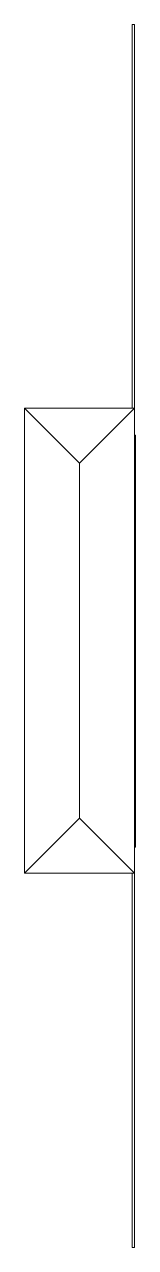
# Model space of a CAD drawing. Header units: inches. Extents: x 473 to 755, y -895 to 2213.
import ezdxf

# ---------------------------------------------------------------- set-up
doc = ezdxf.new("R2010")
doc.units = ezdxf.units.IN
doc.header["$MEASUREMENT"] = 0
for name, color, linetype, lineweight in [('A-GLAZ-CWMG', 51, 'Continuous', 9), ('A-ROOF', 132, 'Continuous', 15), ('A-WALL', 113, 'Continuous', 15)]:
    doc.layers.add(name, color=color, linetype=linetype, lineweight=lineweight)

# ---------------------------------------------------------------- blocks, each defined once
blk = doc.blocks.new('Rectangular Mullion - 4 1_2_ x 2_ Rectangular_CE_-5156670-ROOF')
at = {"layer": 'A-GLAZ-CWMG'}
for p, q in [((752.6, 222.4), (754.8, 222.4)), ((754.8, 222.4), (754.8, 124.4)), ((754.8, 124.4), (752.6, 124.4))]:
    blk.add_line(p, q, dxfattribs=at)
blk = doc.blocks.new('Rectangular Mullion - 4 1_2_ x 2_ Rectangular_CE_-5156654-ROOF')
at = {"layer": 'A-GLAZ-CWMG'}
for p, q in [((-2, -2.25), (-2, 0)), ((0, -2.25), (-2, -2.25)), ((0, 0), (0, -2.25))]:
    blk.add_line(p, q, dxfattribs=at)
blk = doc.blocks.new('Rectangular Mullion - 4 1_2_ x 2_ Rectangular_CE_-5139835-ROOF')
at = {"layer": 'A-GLAZ-CWMG'}
for p, q in [((-2, 0), (-2, -2.25)), ((-2, -2.25), (0, -2.25)), ((0, -2.25), (0, 0))]:
    blk.add_line(p, q, dxfattribs=at)
blk = doc.blocks.new('Rectangular Mullion - 4 1_2_ x 2_ Rectangular_CE_-5140335-ROOF')
at = {"layer": 'A-GLAZ-CWMG'}
for p, q in [((752.6, 364.4), (754.8, 364.4)), ((754.8, 364.4), (754.8, 224.4)), ((754.8, 224.4), (752.6, 224.4))]:
    blk.add_line(p, q, dxfattribs=at)
blk = doc.blocks.new('Rectangular Mullion - 4 1_2_ x 2_ Rectangular_CE_-5140226-ROOF')
at = {"layer": 'A-GLAZ-CWMG'}
for p, q in [((-1, -2.25), (-1, 0)), ((1, -2.25), (-1, -2.25)), ((1, 0), (1, -2.25))]:
    blk.add_line(p, q, dxfattribs=at)
blk = doc.blocks.new('Rectangular Mullion - 4 1_2_ x 2_ Rectangular_CE_-5140400-ROOF')
at = {"layer": 'A-GLAZ-CWMG'}
for p, q in [((752.6, 429.4), (754.8, 429.4)), ((754.8, 429.4), (754.8, 366.4)), ((754.8, 366.4), (752.6, 366.4))]:
    blk.add_line(p, q, dxfattribs=at)
blk = doc.blocks.new('Rectangular Mullion - 4 1_2_ x 2_ Rectangular_CE_-5140873-ROOF')
at = {"layer": 'A-GLAZ-CWMG'}
for p, q in [((752.6, 513.4), (754.8, 513.4)), ((754.8, 513.4), (754.8, 431.4)), ((754.8, 431.4), (752.6, 431.4))]:
    blk.add_line(p, q, dxfattribs=at)
blk = doc.blocks.new('Rectangular Mullion - 4 1_2_ x 2_ Rectangular_CE_-5140560-ROOF')
at = {"layer": 'A-GLAZ-CWMG'}
for p, q in [((752.6, 871.4), (754.8, 871.4)), ((754.8, 871.4), (754.8, 749.4)), ((754.8, 749.4), (752.6, 749.4))]:
    blk.add_line(p, q, dxfattribs=at)
blk = doc.blocks.new('Rectangular Mullion - 4 1_2_ x 2_ Rectangular_CE_-5140699-ROOF')
at = {"layer": 'A-GLAZ-CWMG'}
for p, q in [((752.6, 1061.7), (754.8, 1061.7)), ((754.8, 1061.7), (754.8, 938.4)), ((754.8, 938.4), (752.6, 938.4))]:
    blk.add_line(p, q, dxfattribs=at)
blk = doc.blocks.new('Rectangular Mullion - 4 1_2_ x 2_ Rectangular_CE_-5156565-ROOF')
at = {"layer": 'A-GLAZ-CWMG'}
for p, q in [((752.6, 1167.4), (754.8, 1167.4)), ((754.8, 1167.4), (754.8, 1063.7)), ((754.8, 1063.7), (752.6, 1063.7))]:
    blk.add_line(p, q, dxfattribs=at)
blk = doc.blocks.new('Rectangular Mullion - 4 1_2_ x 2_ Rectangular_CE_-5140948-ROOF')
at = {"layer": 'A-GLAZ-CWMG'}
for p, q in [((752.6, 672.4), (754.8, 672.4)), ((754.8, 672.4), (754.8, 599.4)), ((754.8, 599.4), (752.6, 599.4))]:
    blk.add_line(p, q, dxfattribs=at)

msp = doc.modelspace()

# ---------------------------------------------------------------- linework, layer by layer
at = {"layer": 'A-ROOF'}
for p, q in [((472.6, 1238.4), (472.6, 56.4)), ((612.6, 1098.4), (472.6, 1238.4)), ((752.6, 1238.4), (472.6, 1238.4)), ((752.6, 1238.4), (612.6, 1098.4)), ((752.6, 56.4), (752.6, 1238.4)), ((612.6, 196.4), (612.6, 1098.4)), ((472.6, 56.4), (612.6, 196.4)), ((612.6, 196.4), (752.6, 56.4)), ((472.6, 56.4), (752.6, 56.4))]:
    msp.add_line(p, q, dxfattribs=at)
at = {"layer": 'A-WALL'}
for p, q in [((746.6, 1238.4), (746.6, 2213.4)), ((752.6, 2213.4), (746.6, 2213.4)), ((752.6, 2213.4), (752.6, 1238.4)), ((746.6, -894.6), (746.6, 56.4)), ((752.6, 56.4), (752.6, -894.6)), ((752.6, -894.6), (746.6, -894.6))]:
    msp.add_line(p, q, dxfattribs=at)

# ---------------------------------------------------------------- block references
at = {"layer": 'A-GLAZ-CWMG', "rotation": 89.99999999999955}
msp.add_blockref('Rectangular Mullion - 4 1_2_ x 2_ Rectangular_CE_-5139835-ROOF', (752.6, 1169.4), dxfattribs=at)
at = {"layer": 'A-GLAZ-CWMG'}
for name, p in [('Rectangular Mullion - 4 1_2_ x 2_ Rectangular_CE_-5156565-ROOF', (0, 0)), ('Rectangular Mullion - 4 1_2_ x 2_ Rectangular_CE_-5140699-ROOF', (0, 0)), ('Rectangular Mullion - 4 1_2_ x 2_ Rectangular_CE_-5140400-ROOF', (0, 507)), ('Rectangular Mullion - 4 1_2_ x 2_ Rectangular_CE_-5140560-ROOF', (0, 0)), ('Rectangular Mullion - 4 1_2_ x 2_ Rectangular_CE_-5140948-ROOF', (0, 75)), ('Rectangular Mullion - 4 1_2_ x 2_ Rectangular_CE_-5140948-ROOF', (0, 0)), ('Rectangular Mullion - 4 1_2_ x 2_ Rectangular_CE_-5140873-ROOF', (0, 84)), ('Rectangular Mullion - 4 1_2_ x 2_ Rectangular_CE_-5140873-ROOF', (0, 0)), ('Rectangular Mullion - 4 1_2_ x 2_ Rectangular_CE_-5140400-ROOF', (0, 0)), ('Rectangular Mullion - 4 1_2_ x 2_ Rectangular_CE_-5140335-ROOF', (0, 0)), ('Rectangular Mullion - 4 1_2_ x 2_ Rectangular_CE_-5156670-ROOF', (0, 0))]:
    msp.add_blockref(name, p, dxfattribs=at)
at = {"layer": 'A-GLAZ-CWMG', "extrusion": (0, 0, -1), "rotation": 270.0000000000005}
for name, p in [('Rectangular Mullion - 4 1_2_ x 2_ Rectangular_CE_-5140226-ROOF', (-752.6, 1062.7)), ('Rectangular Mullion - 4 1_2_ x 2_ Rectangular_CE_-5140226-ROOF', (-752.6, 937.4)), ('Rectangular Mullion - 4 1_2_ x 2_ Rectangular_CE_-5140226-ROOF', (-752.6, 872.4)), ('Rectangular Mullion - 4 1_2_ x 2_ Rectangular_CE_-5140226-ROOF', (-752.6, 748.4)), ('Rectangular Mullion - 4 1_2_ x 2_ Rectangular_CE_-5140226-ROOF', (-752.6, 673.4)), ('Rectangular Mullion - 4 1_2_ x 2_ Rectangular_CE_-5140226-ROOF', (-752.6, 598.4)), ('Rectangular Mullion - 4 1_2_ x 2_ Rectangular_CE_-5140226-ROOF', (-752.6, 514.4)), ('Rectangular Mullion - 4 1_2_ x 2_ Rectangular_CE_-5140226-ROOF', (-752.6, 430.4)), ('Rectangular Mullion - 4 1_2_ x 2_ Rectangular_CE_-5140226-ROOF', (-752.6, 365.4)), ('Rectangular Mullion - 4 1_2_ x 2_ Rectangular_CE_-5140226-ROOF', (-752.6, 223.4)), ('Rectangular Mullion - 4 1_2_ x 2_ Rectangular_CE_-5156654-ROOF', (-752.6, 122.4))]:
    msp.add_blockref(name, p, dxfattribs=at)

doc.saveas('drawing.dxf')
